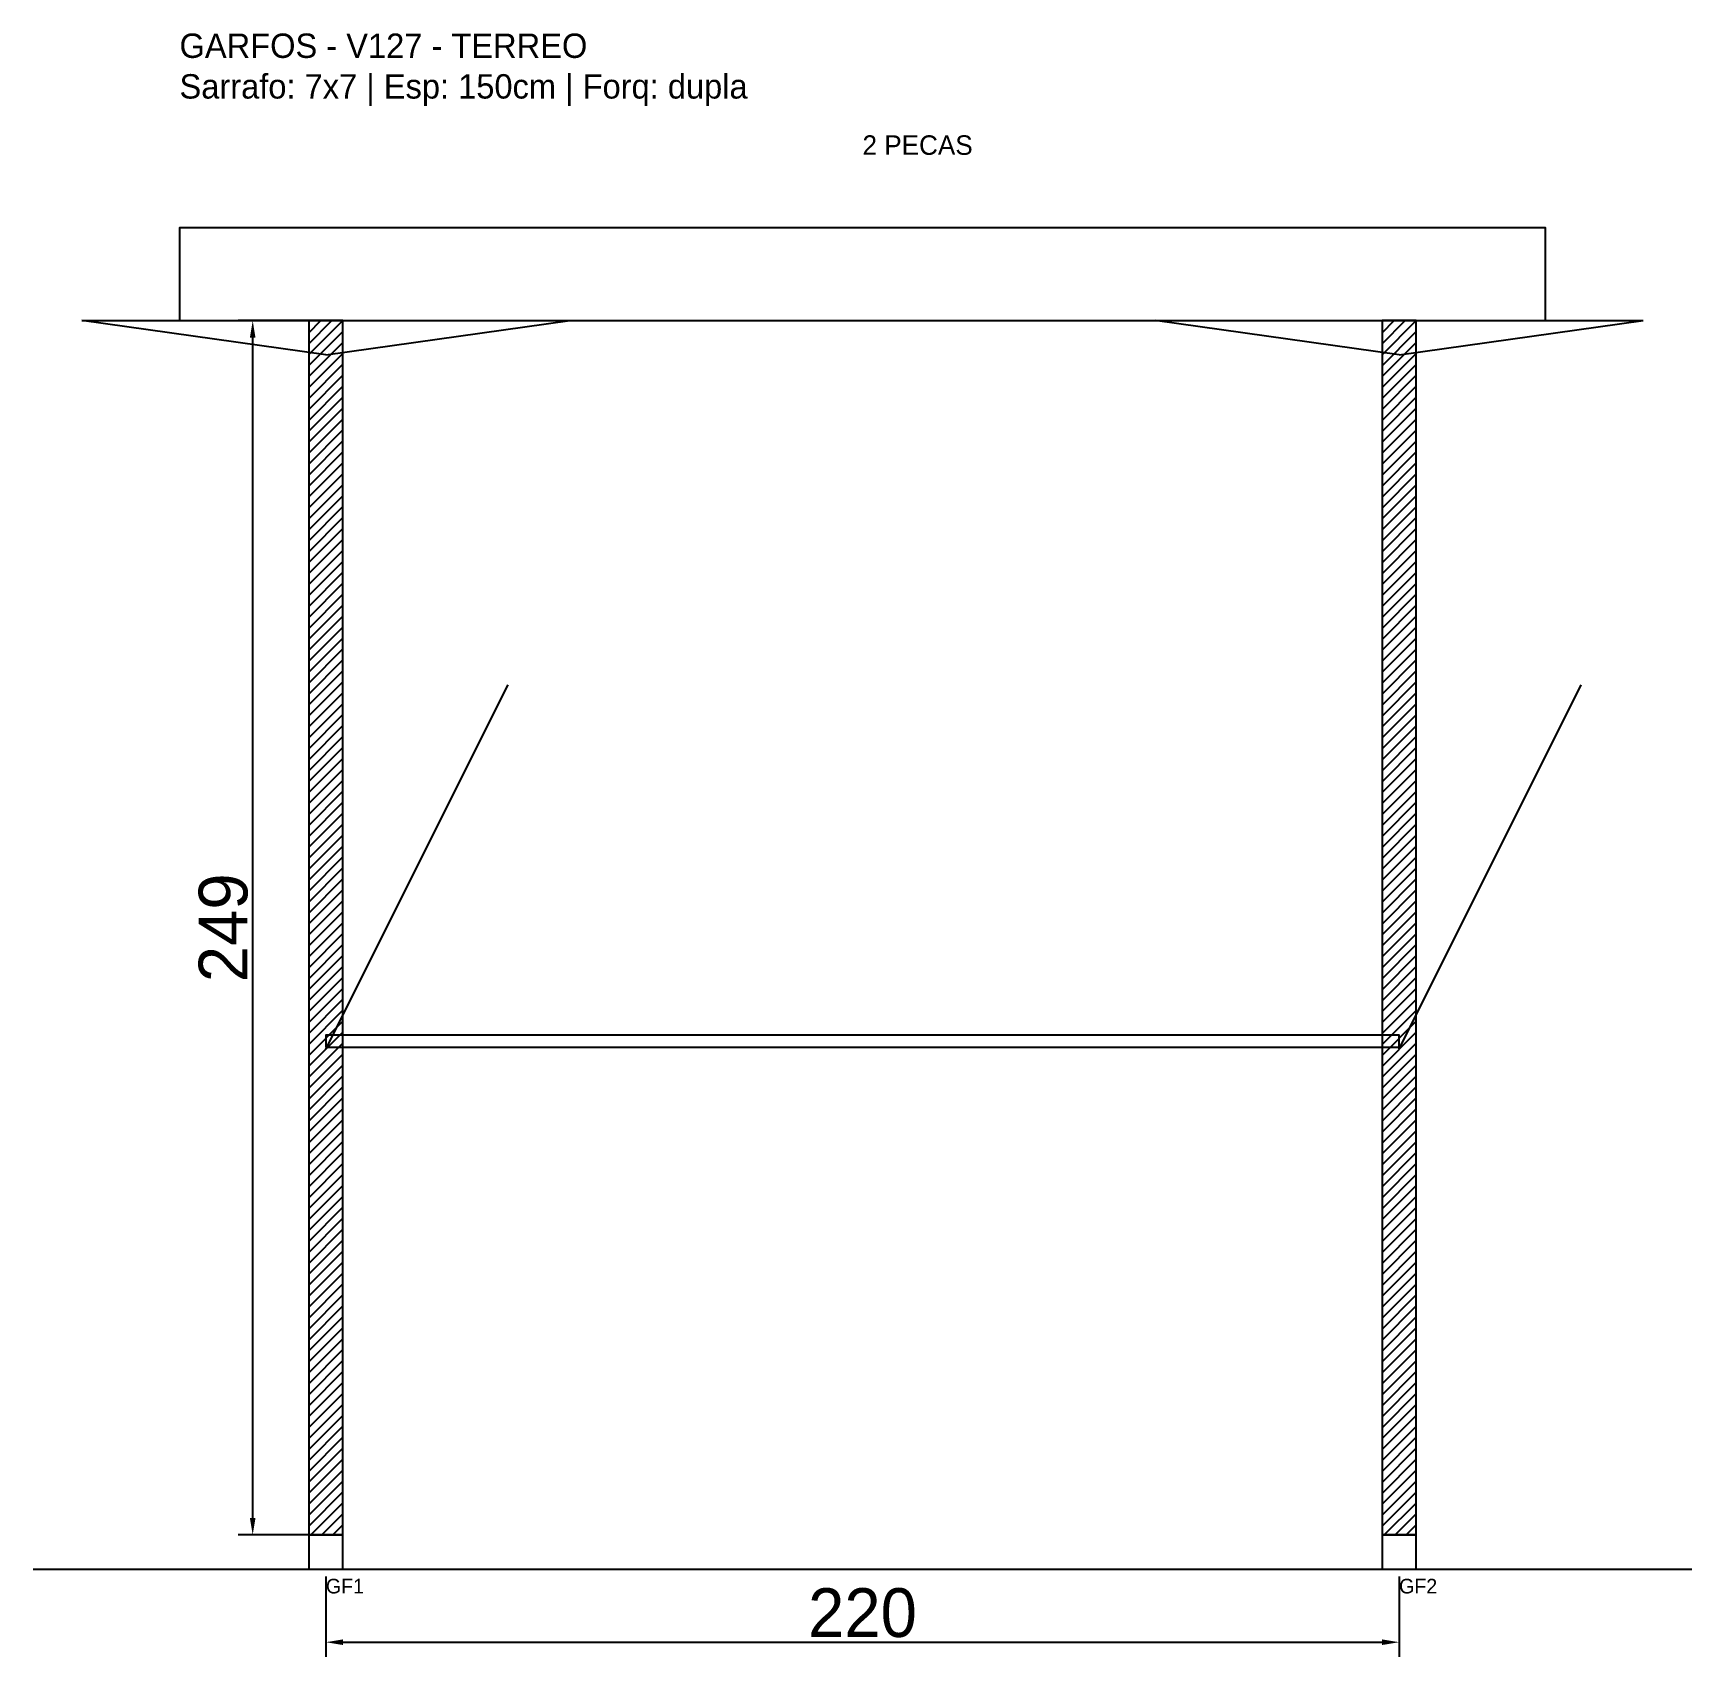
# Model space of a CAD drawing. Header units: metres. Extents: x -30 to 310, y -25 to 308.
import ezdxf

# ---------------------------------------------------------------- set-up
doc = ezdxf.new("R2010")
doc.units = ezdxf.units.M
for name, color, linetype in [('BARRA_ANCORAGEM', 1, 'Continuous'), ('COTA', 241, 'Continuous'), ('GARFOS OK', 3, 'Continuous'), ('NOME DA VIGA', 6, 'Continuous'), ('SARR_7x7', 40, 'Continuous'), ('TIRAS REESCORAMENTO', 252, 'Continuous'), ('VIGAS', 3, 'Continuous')]:
    doc.layers.add(name, color=color, linetype=linetype)
doc.dimstyles.new('EZ DXF', dxfattribs={"dimtxt": 10, "dimasz": 3.5, "dimexe": 3, "dimexo": 1.5, "dimgap": 1, "dimtad": 1, "dimdec": 1, "dimdsep": 46, "dimcen": 2.5, "dimazin": 3, "dimtfac": 1, "dimtmove": 0, "dimatfit": 3})

msp = doc.modelspace()

# ---------------------------------------------------------------- hatches: boundary and pattern name
at = {"layer": 'COTA'}
h = msp.add_hatch(dxfattribs=at)
h.set_pattern_fill('ANSI31', scale=0.5)
h.paths.add_polyline_path([(26.5, 0), (33.5, 0), (33.5, 249), (26.5, 249)])
h = msp.add_hatch(dxfattribs=at)
h.set_pattern_fill('ANSI31', scale=0.5)
h.paths.add_polyline_path([(246.500149, 0), (253.500149, 0), (253.500149, 249), (246.500149, 249)])

# ---------------------------------------------------------------- linework, layer by layer
at = {"layer": 'BARRA_ANCORAGEM'}
for p, q in [((30, 99.6), (67.35, 174.3)), ((250.000149, 99.6), (287.350149, 174.3))]:
    msp.add_line(p, q, dxfattribs=at)
at = {"layer": 'GARFOS OK'}
for p, q in [((30, 242), (-20, 249)), ((-20, 249), (80, 249)), ((30, 242), (80, 249)), ((250.000149, 242), (200.000149, 249)), ((200.000149, 249), (300.000149, 249)), ((250.000149, 242), (300.000149, 249))]:
    msp.add_line(p, q, dxfattribs=at)
at = {"layer": 'GARFOS OK', "linetype": 'CONTINUOUS'}
msp.add_line((-30, -7), (310.000149, -7), dxfattribs=at)
at = {"layer": 'GARFOS OK'}
for points in [[(26.5, 0), (33.5, 0), (33.5, 249), (26.5, 249), (26.5, 0)], [(246.500149, 0), (253.500149, 0), (253.500149, 249), (246.500149, 249), (246.500149, 0)]]:
    msp.add_lwpolyline(points, dxfattribs=at)
at = {"layer": 'SARR_7x7'}
for points in [[(26.5, -7), (33.5, -7), (33.5, 0), (26.5, 0), (26.5, -7)], [(246.500149, -7), (253.500149, -7), (253.500149, 0), (246.500149, 0), (246.500149, -7)]]:
    msp.add_lwpolyline(points, dxfattribs=at)
at = {"layer": 'TIRAS REESCORAMENTO'}
msp.add_lwpolyline([(30, 100), (250.000149, 100), (250.000149, 102.5), (30, 102.5), (30, 100)], dxfattribs=at)
at = {"layer": 'VIGAS'}
msp.add_lwpolyline([(0, 249), (280.000149, 249), (280.000149, 268), (0, 268), (0, 249)], dxfattribs=at)

# ---------------------------------------------------------------- texts
at = {"layer": 'NOME DA VIGA'}
for s, height, p in [('2 PECAS', 4, (140.000074, 283)), ('GF1', 3, (30, -12)), ('GF2', 3, (250.000149, -12))]:
    msp.add_text(s, height=height, dxfattribs=at).set_placement(p)
at = {"layer": 'NOME DA VIGA', "insert": (0, 293), "char_height": 5, "attachment_point": 7}
msp.add_mtext('GARFOS - V127 - TERREO\\PSarrafo: 7x7 | Esp: 150cm | Forq: dupla', dxfattribs=at)

# ---------------------------------------------------------------- dimensions: what is measured, and where the dimension line sits
at = {"layer": 'COTA'}
msp.add_linear_dim(base=(15, 0), p1=(30, 0), p2=(30, 249), angle=90, dimstyle='EZ DXF', dxfattribs=at).render()
msp.add_linear_dim(base=(30, -22), p1=(30, -7), p2=(250.000149, -7), dimstyle='EZ DXF', dxfattribs=at).render()

doc.saveas('drawing.dxf')
